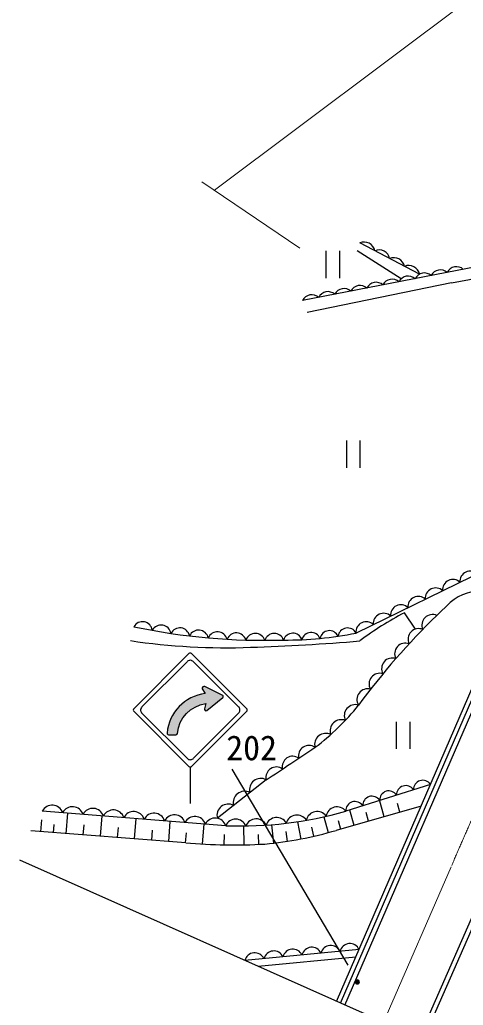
# Model space of a CAD drawing. Units: millimetres, scale not verified. Extents: x 40000 to 680000, y 20000 to 380000.
# Drawn here: x 274029 to 306720, y 245122 to 317792 of the extents above; entities that cross this region are included whole.
import ezdxf
from ezdxf.enums import TextEntityAlignment as Align

# ---------------------------------------------------------------- set-up
doc = ezdxf.new("R2010")
doc.units = ezdxf.units.MM
doc.header["$LTSCALE"] = 1000
doc.linetypes.add('CHAIN', pattern=[18.5, 12, -1.5, 3.5, -1.5])
for name, color, linetype, lineweight in [('M-BGD', 7, 'Continuous', 25), ('M-BMK', 2, 'CHAIN', 13), ('M-BMK-SRVR', 3, 'Continuous', 25), ('M-STR-HTXT', 7, 'Continuous', 13), ('M-STR-STRC', 7, 'Continuous', 25)]:
    doc.layers.add(name, color=color, linetype=linetype, lineweight=lineweight)
doc.styles.add('ＭＳ ゴシック', font='')
doc.styles.get('ＭＳ ゴシック').set_extended_font_data('MS Gothic')

msp = doc.modelspace()

# ---------------------------------------------------------------- hatches: boundary and pattern name
at = {"layer": 'M-BGD'}
msp.add_hatch(color=256, dxfattribs=at).paths.add_polyline_path([(299065, 246846, 0.41421), (298915, 246996, 0.41421), (298765, 246846, 1)])
at = {"layer": 'M-STR-STRC'}
msp.add_hatch(color=256, dxfattribs=at).paths.add_polyline_path([(287816, 266846), (289000, 267805, 0.45757), (288992, 267966), (287663, 268626, 0.6306), (287486, 268457), (287695, 268111, 0.35283), (284893, 265191, 0.43468), (284998, 265075), (285541, 265066, 0.39523), (285650, 265164, -0.35327), (287744, 267362), (287655, 266991, 0.68323)])

# ---------------------------------------------------------------- linework, layer by layer
at = {"layer": 'M-BGD'}
for p, q in [((303489, 299029), (299096, 301330)), ((296589, 300740), (296589, 298740)), ((297589, 300740), (297589, 298740)), ((302138, 298677), (298898, 300763)), ((305850, 298396), (295206, 296197)), ((298106, 286757), (298106, 284757)), ((299106, 286757), (299106, 284757)), ((309037, 277552), (298814, 272569)), ((305755, 274823), (304778, 273866)), ((303209, 272861), (302382, 274062)), ((301778, 266031), (301778, 264031)), ((302778, 266031), (302778, 264031)), ((292191, 261757), (288595, 258910)), ((304305, 261400), (298056, 259441)), ((302878, 260953), (302875, 260964)), ((300880, 259023), (300541, 260266)), ((289213, 258365), (275691, 259441)), ((303612, 259800), (297343, 258018)), ((298338, 259530), (298661, 258393)), ((302051, 259356), (301878, 259992)), ((275580, 257913), (275647, 258795)), ((277448, 257772), (277563, 259291)), ((279981, 257581), (280094, 259088)), ((282500, 257392), (282613, 258885)), ((296443, 259027), (296765, 257853)), ((297503, 258746), (297682, 258114)), ((299734, 258698), (299562, 259330)), ((286262, 257106), (274838, 257987)), ((276514, 257842), (276560, 258443)), ((278714, 257677), (278771, 258433)), ((281240, 257486), (281297, 258237)), ((283754, 257297), (283810, 258041)), ((285007, 257203), (285119, 258684)), ((287502, 257015), (287612, 258484)), ((290511, 258344), (290536, 256954)), ((292577, 258436), (292731, 257077)), ((294495, 258660), (294740, 257383)), ((295537, 258262), (295693, 257583)), ((286254, 257109), (286310, 257846)), ((289092, 257720), (289078, 256955)), ((291603, 257720), (291636, 256989)), ((293631, 257939), (293742, 257211)), ((303445, 242712), (309474, 256447)), ((303765, 242572), (309796, 256308)), ((299042, 249237), (290621, 248424)), ((298794, 248664), (291614, 247982))]:
    msp.add_line(p, q, dxfattribs=at)
for points in [[(311873, 301209), (307904, 299615), (294881, 297088)], [(297680, 245277), (309180, 271855), (310044, 274132), (310412, 275464), (310854, 277518)], [(298001, 245138), (309504, 271723), (310377, 274023), (310752, 275380), (311188, 277408)], [(297384, 245405), (308881, 271976), (309737, 274233), (310073, 275449)]]:
    msp.add_lwpolyline(points, dxfattribs=at)
msp.add_lwpolyline([(299065, 246846, 0.41421), (298915, 246996, 0.41421), (298765, 246846, 1)], format="xyb", close=True, dxfattribs=at)
for centre, radius, start, end in [((299418, 300608), 790, 10.706, 114.00076), ((300516, 300033), 790, 10.706, 114.00076), ((301614, 299457), 790, 10.706, 114.00076), ((282103, 427835), 131599, 280.39606, 285.06053), ((302713, 298882), 790, 10.706, 114.00076), ((306215, 298822), 756, 48.07626, 153.88307), ((302664, 298133), 756, 48.07626, 153.88307), ((303847, 298363), 756, 48.07626, 153.88307), ((305031, 298593), 756, 48.07626, 153.88307), ((297928, 297215), 756, 48.07626, 153.88307), ((299112, 297444), 756, 48.07626, 153.88307), ((300296, 297674), 756, 48.07626, 153.88307), ((301480, 297904), 756, 48.07626, 153.88307), ((295560, 296755), 756, 48.07626, 153.88307), ((296744, 296985), 756, 48.07626, 153.88307), ((307232, 276388), 755, 45.73835, 186.23217), ((305954, 275765), 755, 45.73835, 186.23217), ((304676, 275143), 755, 45.73835, 186.23217), ((307943, 272342), 3308, 81.4615, 131.40584), ((303398, 274520), 755, 45.73835, 186.23217), ((312450, 254544), 21962, 117.28383, 127.41106), ((300843, 273274), 755, 45.73835, 186.23217), ((302120, 273897), 755, 45.73835, 186.23217), ((283074, 272669), 735, 8.01447, 149.9028), ((299565, 272651), 755, 45.73835, 186.23217), ((341009, 236366), 52143, 134.01347, 143.67372), ((304455, 273152), 784, 65.6441, 203.99288), ((292075, 318796), 46763, 258.10772, 271.72236), ((284448, 272422), 735, 9.7163, 151.60463), ((285828, 272216), 735, 11.41813, 153.30646), ((287214, 272051), 735, 13.11996, 155.00829), ((288605, 271927), 735, 14.82179, 156.71012), ((289998, 271845), 735, 16.52362, 158.41195), ((291393, 271804), 735, 18.22545, 160.11378), ((292789, 271804), 735, 19.92728, 161.81561), ((293735, 297308), 25254, 269.42137, 281.60159), ((294154, 271853), 704, 18.54644, 163.34135), ((295506, 271911), 704, 21.59149, 166.38641), ((296853, 272041), 704, 24.63655, 169.43146), ((298191, 272242), 704, 27.6816, 172.47652), ((303436, 272111), 784, 67.25414, 205.60292), ((289235, 319053), 47568, 261.47272, 272.18437), ((286295, 423039), 151593, 271.79681, 274.84836), ((302446, 271041), 784, 68.86418, 207.21296), ((301487, 269944), 784, 70.47422, 208.823), ((300559, 268820), 784, 72.08426, 210.43304), ((299664, 267671), 784, 73.6943, 212.04309), ((285665, 277784), 16990, 306.59769, 321.70478), ((298764, 266471), 818, 73.30789, 205.06598), ((297721, 265365), 818, 68.27219, 200.03028), ((296584, 264355), 818, 63.23649, 194.99458), ((192460, 416245), 183882, 302.84476, 304.19125), ((295348, 263516), 770, 54.57956, 193.35412), ((294149, 262715), 770, 54.13073, 192.90529), ((292943, 261923), 770, 53.6819, 192.45646), ((291800, 261020), 834, 61.99195, 194.73412), ((303733, 261033), 679, 32.67669, 182.12543), ((290601, 260071), 834, 61.99195, 194.73412), ((301234, 260250), 679, 32.67669, 182.12543), ((302483, 260641), 679, 32.67669, 182.12543), ((299984, 259858), 679, 32.67669, 182.12543), ((276417, 259064), 818, 18.32161, 152.57783), ((277919, 258945), 818, 18.32161, 152.57783), ((279422, 258825), 818, 18.32161, 152.57783), ((280924, 258706), 818, 18.32161, 152.57783), ((289402, 259123), 834, 61.99195, 194.73412), ((290308, 286237), 27893, 267.74989, 286.12688), ((297415, 258942), 812, 37.9562, 171.23472), ((298734, 259466), 679, 32.67669, 182.12543), ((282426, 258586), 818, 18.32161, 152.57783), ((283929, 258467), 818, 18.32161, 152.57783), ((285431, 258347), 818, 18.32161, 152.57783), ((286934, 258228), 818, 18.32161, 152.57783), ((288436, 258108), 818, 18.32161, 152.57783), ((289954, 258034), 812, 22.64205, 155.92057), ((291461, 258055), 812, 25.70488, 158.9834), ((292966, 258157), 812, 28.76771, 162.04623), ((294462, 258339), 812, 31.83054, 165.10906), ((295947, 258601), 812, 34.89337, 168.17189), ((289719, 283600), 26693, 275.10629, 286.59529), ((289824, 297311), 40363, 264.93678, 273.22501), ((294154, 248517), 747, 24.83048, 166.20368), ((295557, 248652), 747, 24.83048, 166.20368), ((296961, 248788), 747, 24.83048, 166.20368), ((298364, 248923), 747, 24.83048, 166.20368), ((291346, 248246), 747, 24.83048, 166.20368), ((292750, 248381), 747, 24.83048, 166.20368)]:
    msp.add_arc(centre, radius, start, end, dxfattribs=at)
at = {"layer": 'M-BMK'}
msp.add_line((301044, 244330), (305870, 255429), dxfattribs=at)
msp.add_arc((429543, 203495), 134135, 147.19422, 157.22079, dxfattribs=at)
at = {"layer": 'M-BMK-SRVR'}
msp.add_line((300388, 244075), (274029, 255811), dxfattribs=at)
at = {"layer": 'M-STR-HTXT'}
for p, q in [((288375, 305214), (344138, 347061)), ((294681, 300959), (287452, 305837))]:
    msp.add_line(p, q, dxfattribs=at)
at = {"layer": 'M-STR-STRC'}
for p, q in [((286601, 262694), (286601, 260008)), ((289672, 262531), (298203, 248070))]:
    msp.add_line(p, q, dxfattribs=at)
for points in [[(286697, 271052), (286652, 271083), (286601, 271094), (286548, 271082), (286505, 271052), (282443, 266990), (282412, 266945), (282401, 266894), (282413, 266840), (282443, 266797), (286505, 262736), (286550, 262705), (286601, 262694), (286654, 262706), (286697, 262736), (290759, 266797), (290790, 266842), (290801, 266894), (290789, 266947), (290759, 266990)], [(286836, 270456), (286784, 270499), (286725, 270532), (286685, 270546), (286619, 270557), (286551, 270554), (286517, 270546), (286455, 270521), (286397, 270484), (286366, 270456), (283039, 267128), (282995, 267077), (282962, 267017), (282948, 266978), (282937, 266911), (282941, 266844), (282948, 266809), (282973, 266748), (283010, 266690), (283039, 266659), (286366, 263331), (286418, 263288), (286477, 263255), (286517, 263241), (286583, 263230), (286651, 263234), (286685, 263241), (286747, 263266), (286804, 263303), (286836, 263331), (290163, 266659), (290207, 266710), (290239, 266770), (290253, 266809), (290264, 266876), (290261, 266944), (290253, 266978), (290229, 267040), (290191, 267097), (290163, 267128)]]:
    msp.add_lwpolyline(points, close=True, dxfattribs=at)
msp.add_lwpolyline([(287816, 266846), (289000, 267805, 0.45757), (288992, 267966), (287663, 268626, 0.6306), (287486, 268457), (287695, 268111, 0.35283), (284893, 265191, 0.43468), (284998, 265075), (285541, 265066, 0.39523), (285650, 265164, -0.35327), (287744, 267362), (287655, 266991, 0.68323)], format="xyb", close=True, dxfattribs=at)

# ---------------------------------------------------------------- texts
at = {"layer": 'M-STR-STRC', "style": 'ＭＳ ゴシック'}
msp.add_text('202', height=1833, dxfattribs=at).set_placement((289248, 262640), align=Align.BOTTOM_LEFT)

doc.saveas('drawing.dxf')
